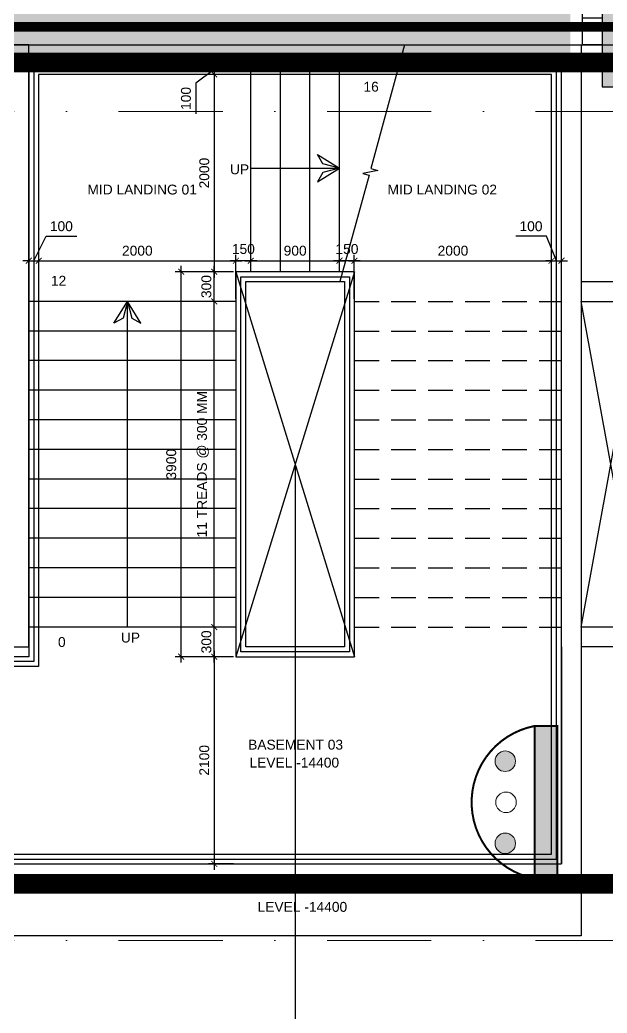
# Model space of a CAD drawing. Header units: millimetres. Extents: x 2509692 to 6766201, y 361130 to 898117.
# Drawn here: x 2562819 to 2568773, y 820057 to 830121 of the extents above; entities that cross this region are included whole.
import ezdxf

# ---------------------------------------------------------------- set-up
doc = ezdxf.new("R2010")
doc.units = ezdxf.units.MM
doc.header["$LTSCALE"] = 100
for name, pattern in [('$0$( Dashed )', [0.75, 0.5, -0.25]), ('CONTINOUS', [0]), ('DASHDOT', [1, 0.5, -0.25, 0, -0.25]), ('HIDDEN', [0.375, 0.25, -0.125]), ('PAMIR A_GROUND FLOOR GRID$0$DGN Style 4', [21.138408, 10.562602, -5.281301, 0.013203, -5.281301])]:
    doc.linetypes.add(name, pattern=pattern)
doc.layers.get('0').update_dxf_attribs({"color": 8})
doc.layers.get('Defpoints').update_dxf_attribs({"color": 8})
for name, color, linetype in [('A-P-WALL', 8, 'Continuous'), ('A_CUTOUT', 8, 'Continuous'), ('A_STAIRCASE', 8, 'Continuous'), ('A_STAIRCASE ARROW', 8, 'Continuous'), ('A_STAIRCASE CUT OUT', 8, 'HIDDEN'), ('A_STAIRCASE DIMENSION', 8, 'Continuous'), ('A_STAIRCASE RAILING', 8, 'Continuous'), ('A_STAIRCASE TEXT', 8, 'Continuous'), ('A_STAIRS', 8, 'Continuous'), ('A_wall', 8, 'Continuous'), ('DRIVEWAY', 8, 'HIDDEN'), ('GLASS EDGE', 8, 'Continuous')]:
    doc.layers.add(name, color=color, linetype=linetype)
for name, color, linetype, lineweight in [('AC-ZONING LINE', 8, 'Continuous', 15), ('CAMERA', 5, 'Continuous', 20), ('CLOUD REFERNCE', 8, 'Continuous', 0), ('HACTH', 8, 'Continuous', 5), ('PAMIR A_GROUND FLOOR GRID$0$A_GRID 8.4 x 8.4 MT.', 8, 'PAMIR A_GROUND FLOOR GRID$0$DGN Style 4', 0)]:
    doc.layers.add(name, color=color, linetype=linetype, lineweight=lineweight)
doc.styles.add('GRID-DIM', font='GOTHIC.TTF')
doc.styles.get("Standard").update_dxf_attribs({"font": 'arial.ttf'})
doc.dimstyles.new('1_50', dxfattribs={"dimtxt": 200, "dimasz": 100, "dimexe": 60, "dimexo": 25, "dimgap": 50, "dimtad": 1, "dimdec": 3, "dimrnd": 5, "dimdsep": 46, "dimtxsty": 'GRID-DIM', "dimblk": 'ARCHTICK', "dimcen": 25, "dimdle": 60, "dimclrd": 8, "dimclre": 8, "dimclrt": 256, "dimadec": 0, "dimazin": 0, "dimtfac": 1, "dimtdec": 3, "dimtmove": 2, "dimatfit": 3, "dimldrblk": 'Leader arrow', "dimfxl": 25, "dimlwd": -1, "dimlwe": -1, "dimarcsym": 0})
pattern_1 = [(0, (-3035710.2255, -862793.3746), (0, 6.985), [5.08, -1.905]), (90, (-3035710.2255, -862793.3746), (-6.985, 4e-16), [5.08, -1.905])]

# ---------------------------------------------------------------- blocks, each defined once
blk = doc.blocks.new('staicases')
at = {"layer": 'CLOUD REFERNCE', "linetype": 'DASHDOT', "ltscale": 10, "const_width": 100}
blk.add_lwpolyline([(5637678, 546336), (5645116, 546336), (5645116, 535906), (5637678, 535915)], close=True, dxfattribs=at)
blk = doc.blocks.new('PAMIR A_GROUND FLOOR GRID')
at = {"layer": 'PAMIR A_GROUND FLOOR GRID$0$A_GRID 8.4 x 8.4 MT.'}
for p, q in [((2515201.8, 829193.4), (2648618.7, 829193.4)), ((2515201.8, 820793.4), (2648618.7, 820793.4))]:
    blk.add_line(p, q, dxfattribs=at)
blk = doc.blocks.new('A$C5d815a77')
at = {"layer": 'PAMIR A_GROUND FLOOR GRID$0$A_GRID 8.4 x 8.4 MT.'}
blk.add_blockref('PAMIR A_GROUND FLOOR GRID', (0, 0), dxfattribs=at)
blk = doc.blocks.new('BASEMENT CORE')
at = {"layer": 'A-P-WALL'}
blk.add_lwpolyline([(2568511, 827469), (2569310, 827469), (2569310, 823969)], dxfattribs=at)
at = {"layer": 'A_CUTOUT', "ltscale": 8}
blk.add_lwpolyline([(2569111, 823969), (2568511, 827269), (2569111, 827269), (2569111, 823969), (2568511, 823969), (2569111, 827269)], dxfattribs=at)
at = {"layer": 'A_STAIRCASE'}
for points in [[(2568511, 829869), (2569310, 829869), (2569310, 827469)], [(2568511, 829669), (2569110, 829669), (2569110, 827469)]]:
    blk.add_lwpolyline(points, dxfattribs=at)
at = {"layer": 'A_wall', "ltscale": 8}
blk.add_lwpolyline([(2560940, 828175), (2560940, 823769), (2562910, 823769), (2562910, 829869), (2560940, 829869), (2560940, 828569)], close=True, dxfattribs=at)
blk = doc.blocks.new('A$C5f64afd4')
at = {"true_color": 0x7aafdf, "transparency": 33554521}
h = blk.add_hatch(color=143, dxfattribs=at)
h.dxf.hatch_style = 1
h.paths.add_polyline_path([(2585710, 825695), (2585710, 820522), (2594420, 820522), (2594420, 829869), (2595097, 829869), (2595097, 832844), (2594297, 832844), (2594297, 837644), (2583551, 837644), (2583551, 835794), (2591960, 835794), (2591960, 832844), (2571860, 832844), (2571860, 835794), (2580385, 835794), (2580385, 837644), (2572195, 837644), (2572195, 837644), (2569645, 837644), (2569645, 832844), (2568723, 832844), (2568723, 829444), (2569645, 829444), (2569646, 820522), (2578111, 820521), (2578110, 825694), (2576111, 825695), (2576111, 829444), (2587710, 829444), (2587710, 825695)])
at = {"transparency": 33554521}
h = blk.add_hatch(color=9, dxfattribs=at)
h.dxf.hatch_style = 1
h.paths.add_polyline_path([(2568401, 832239), (2560338, 832239), (2560338, 829690), (2568401, 829690)])
h.paths.add_polyline_path([(2568523, 730969), (2560460, 730969), (2560460, 733518), (2568523, 733518)])
blk.add_lwpolyline([(2580385, 837644), (2572195, 837644), (2572195, 837644), (2569645, 837644), (2569645, 832844), (2568723, 832844), (2568723, 829444), (2569645, 829444), (2569646, 820522), (2578111, 820521)])
blk.add_lwpolyline([(2568523, 832418), (2560460, 832418), (2560460, 829869), (2568523, 829869)], close=True)
at = {"layer": 'A-P-WALL'}
blk.add_lwpolyline([(2568723, 829868), (2568523, 829868), (2568523, 830143), (2568723, 830143)], close=True, dxfattribs=at)
at = {"layer": 'A_wall'}
blk.add_line((2569310, 823769), (2568510, 823769), dxfattribs=at)
blk.add_blockref('BASEMENT CORE', (0, 0), dxfattribs=at)
blk = doc.blocks.new('A$C29A2079D')
at = {"layer": 'HACTH', "true_color": 0xf7f2ee, "transparency": 33554602}
h = blk.add_hatch(dxfattribs=at)
h.set_pattern_fill('ANGLE')
h.set_pattern_definition(pattern_1)
edge = h.paths.add_edge_path()
edge.add_line((74678, -8850), (75151, -8850))
edge.add_line((75151, -8850), (75151, 5800))
edge.add_line((75151, 5800), (101366, 5800))
edge.add_arc((101366, 6300), 500, 270, 360)
edge.add_line((101866, 6300), (101866, 11000))
edge.add_arc((101366, 11000), 500, 0, 90)
edge.add_line((101366, 11500), (17750, 11500))
edge.add_arc((17750, 11000), 500, 90, 180)
edge.add_line((17250, 11000), (17250, -8850))
edge.add_line((17250, -8850), (14228, -8850))
edge.add_arc((14228, -9350), 500, 89.9998, 180)
edge.add_line((13728, -9350), (13728, -15850))
edge.add_arc((14228, -15850), 500, 180, 270)
edge.add_line((14228, -16350), (17478, -16350))
edge.add_line((17478, -16350), (17478, -50929))
edge.add_line((17478, -50929), (7978, -50929))
edge.add_arc((7978, -50429), 500, 180, 270, ccw=False)
edge.add_line((7478, -50429), (7478, -42325))
edge.add_arc((6978, -42325), 500, 0, 90.0003)
edge.add_line((6978, -41825), (3586, -41825))
edge.add_arc((3586, -42325), 500, 90.0003, 180.0017)
edge.add_line((3086, -42325), (3086, -59251))
edge.add_line((3086, -59251), (1175, -59251))
edge.add_arc((1175, -59751), 500, 90.0125, 179.9888)
edge.add_line((675, -59751), (667, -103029))
edge.add_spline(control_points=[(667, -103029), (702, -103334), (770, -103917), (1633, -104788), (2901, -104986), (3058, -105753), (3088, -105901)], knot_values=[0, 0, 0, 0, 894.923904, 1708.274926, 3539.028112, 3976.033279, 3976.033279, 3976.033279, 3976.033279], degree=3, periodic=0)
edge.add_line((3088, -105901), (3084, -120205))
edge.add_spline(control_points=[(3084, -119850), (3085, -120025), (3090, -120889), (1674, -121331), (753, -122299), (701, -122943), (677, -123229)], knot_values=[0, 0, 0, 0, 503.03039, 2487.793322, 3539.319114, 4374.600504, 4374.600504, 4374.600504, 4374.600504], degree=3, periodic=0)
edge.add_line((677, -123229), (677, -170200))
edge.add_arc((1177, -170200), 500, 180, 270)
edge.add_line((1177, -170700), (7478, -170700))
edge.add_line((7478, -170700), (90978, -170700))
edge.add_arc((90978, -170200), 500, 270, 360.0004)
edge.add_line((91478, -170200), (91477, -121044))
edge.add_line((91477, -121044), (84677, -121044))
edge.add_line((84677, -121044), (84677, -137450))
edge.add_line((84677, -137450), (74678, -137450))
edge.add_line((74678, -137450), (74678, -111850))
edge.add_arc((75178, -111850), 500, 90, 180, ccw=False)
edge.add_line((75178, -111350), (91478, -111350))
edge.add_line((91478, -111350), (91477, -50850))
edge.add_line((91477, -50850), (75178, -50850))
edge.add_arc((75178, -50350), 500, 180, 270, ccw=False)
edge.add_line((74678, -50350), (74678, -8850))
h.paths.add_polyline_path([(24751, -22800, -0.414213), (25251, -22300), (67150, -22300, -0.414214), (67650, -22800), (67650, -50850), (24751, -50850)], flags=16)
h.paths.add_polyline_path([(16978, -58350, -0.414214), (17478, -58850), (17478, -103350, -0.414213), (16978, -103850), (7978, -103850, -0.414214), (7478, -103350), (7478, -58850, -0.414214), (7978, -58350)], flags=16)
h.paths.add_polyline_path([(24550, -57648), (67378, -57648, -0.414214), (67878, -58148), (67878, -67650), (51077, -67650), (51077, -95450), (41077, -95450), (41077, -67650), (24050, -67650), (24050, -58148, -0.414213)], flags=16)
h.paths.add_polyline_path([(24278, -75150), (34278, -75150), (34278, -100850), (57877, -100850), (57877, -75150), (67878, -75150), (67878, -103850, -0.414214), (65878, -105850), (26278, -105850, -0.414214), (24278, -103850)], flags=16)
h.paths.add_polyline_path([(24751, -17250), (24751, -16350), (25178, -16350), (25178, -8850), (24751, -8850), (24751, 5800), (67650, 5800), (67650, -17250)], flags=16)
h.paths.add_polyline_path([(74677, -58850, -0.414214), (75177, -58350), (84677, -58350), (84678, -103850), (75177, -103850, -0.414214), (74677, -103350)], flags=16)
h.paths.add_polyline_path([(17477, -111850), (17477, -164729, -0.414214), (16977, -165229), (7977, -165229, -0.414214), (7477, -164729), (7477, -111350), (16977, -111350, -0.414214)], flags=16)
h.paths.add_polyline_path([(67878, -111350), (67878, -119829), (67650, -119829), (67650, -139400, -0.414214), (67150, -139900), (25251, -139900, -0.414214), (24751, -139400), (24751, -111350)], flags=16)
h.paths.add_polyline_path([(84450, -144950), (84450, -164323, -0.414213), (83950, -164823), (67528, -164823), (67528, -164550), (41474, -164550), (41474, -164979), (24627, -164979), (24628, -153350), (25178, -153350), (25178, -145850), (24751, -145850), (24751, -144950)], flags=16)
blk = doc.blocks.new('A$C72A00BA6')
at = {"layer": 'HACTH', "true_color": 0xf7f2ee, "transparency": 33554602}
h = blk.add_hatch(dxfattribs=at)
h.set_pattern_fill('ANGLE')
h.set_pattern_definition(pattern_1)
edge = h.paths.add_edge_path()
edge.add_line((74678, -8850), (75151, -8850))
edge.add_line((75151, -8850), (75151, 5800))
edge.add_line((75151, 5800), (101366, 5800))
edge.add_arc((101366, 6300), 500, 270, 360)
edge.add_line((101866, 6300), (101866, 11000))
edge.add_arc((101366, 11000), 500, 0, 90)
edge.add_line((101366, 11500), (17750, 11500))
edge.add_arc((17750, 11000), 500, 90, 180)
edge.add_line((17250, 11000), (17250, -8850))
edge.add_line((17250, -8850), (14228, -8850))
edge.add_arc((14228, -9350), 500, 89.9998, 180)
edge.add_line((13728, -9350), (13728, -15850))
edge.add_arc((14228, -15850), 500, 180, 270)
edge.add_line((14228, -16350), (17478, -16350))
edge.add_line((17478, -16350), (17478, -50929))
edge.add_line((17478, -50929), (7978, -50929))
edge.add_arc((7978, -50429), 500, 180, 270, ccw=False)
edge.add_line((7478, -50429), (7478, -42325))
edge.add_arc((6978, -42325), 500, 0, 90.0003)
edge.add_line((6978, -41825), (3586, -41825))
edge.add_arc((3586, -42325), 500, 90.0003, 180.0017)
edge.add_line((3086, -42325), (3086, -59251))
edge.add_line((3086, -59251), (1175, -59251))
edge.add_arc((1175, -59751), 500, 90.0125, 179.9888)
edge.add_line((675, -59751), (667, -103029))
edge.add_spline(control_points=[(667, -103029), (702, -103334), (770, -103917), (1633, -104788), (2901, -104986), (3058, -105753), (3088, -105901)], knot_values=[0, 0, 0, 0, 894.923904, 1708.274926, 3539.028112, 3976.033279, 3976.033279, 3976.033279, 3976.033279], degree=3, periodic=0)
edge.add_line((3088, -105901), (3084, -120205))
edge.add_spline(control_points=[(3084, -119850), (3085, -120025), (3090, -120889), (1674, -121331), (753, -122299), (701, -122943), (677, -123229)], knot_values=[0, 0, 0, 0, 503.03039, 2487.793322, 3539.319114, 4374.600504, 4374.600504, 4374.600504, 4374.600504], degree=3, periodic=0)
edge.add_line((677, -123229), (677, -170200))
edge.add_arc((1177, -170200), 500, 180, 270)
edge.add_line((1177, -170700), (7478, -170700))
edge.add_line((7478, -170700), (90978, -170700))
edge.add_arc((90978, -170200), 500, 270, 360.0004)
edge.add_line((91478, -170200), (91477, -121044))
edge.add_line((91477, -121044), (84677, -121044))
edge.add_line((84677, -121044), (84677, -137450))
edge.add_line((84677, -137450), (74678, -137450))
edge.add_line((74678, -137450), (74678, -111850))
edge.add_arc((75178, -111850), 500, 90, 180, ccw=False)
edge.add_line((75178, -111350), (91478, -111350))
edge.add_line((91478, -111350), (91477, -50850))
edge.add_line((91477, -50850), (75178, -50850))
edge.add_arc((75178, -50350), 500, 180, 270, ccw=False)
edge.add_line((74678, -50350), (74678, -8850))
h.paths.add_polyline_path([(24751, -22800, -0.414213), (25251, -22300), (67150, -22300, -0.414214), (67650, -22800), (67650, -50850), (24751, -50850)], flags=16)
h.paths.add_polyline_path([(16978, -58350, -0.414214), (17478, -58850), (17478, -103350, -0.414213), (16978, -103850), (7978, -103850, -0.414214), (7478, -103350), (7478, -58850, -0.414214), (7978, -58350)], flags=16)
h.paths.add_polyline_path([(24550, -57648), (67378, -57648, -0.414214), (67878, -58148), (67878, -67650), (51077, -67650), (51077, -95450), (41077, -95450), (41077, -67650), (24050, -67650), (24050, -58148, -0.414213)], flags=16)
h.paths.add_polyline_path([(24278, -75150), (34278, -75150), (34278, -100850), (57877, -100850), (57877, -75150), (67878, -75150), (67878, -103850, -0.414214), (65878, -105850), (26278, -105850, -0.414214), (24278, -103850)], flags=16)
h.paths.add_polyline_path([(24751, -17250), (24751, -16350), (25178, -16350), (25178, -8850), (24751, -8850), (24751, 5800), (67650, 5800), (67650, -17250)], flags=16)
h.paths.add_polyline_path([(74677, -58850, -0.414214), (75177, -58350), (84677, -58350), (84678, -103850), (75177, -103850, -0.414214), (74677, -103350)], flags=16)
h.paths.add_polyline_path([(17477, -111850), (17477, -164729, -0.414214), (16977, -165229), (7977, -165229, -0.414214), (7477, -164729), (7477, -111350), (16977, -111350, -0.414214)], flags=16)
h.paths.add_polyline_path([(67878, -111350), (67878, -119829), (67650, -119829), (67650, -139400, -0.414214), (67150, -139900), (25251, -139900, -0.414214), (24751, -139400), (24751, -111350)], flags=16)
h.paths.add_polyline_path([(84450, -144950), (84450, -164323, -0.414213), (83950, -164823), (67528, -164823), (67528, -164550), (41474, -164550), (41474, -164979), (24627, -164979), (24628, -153350), (25178, -153350), (25178, -145850), (24751, -145850), (24751, -144950)], flags=16)
blk = doc.blocks.new('_ArchTick')
at = {"color": 0, "linetype": 'ByBlock', "const_width": 0.15}
blk.add_lwpolyline([(-0.5, -0.5), (0.5, 0.5)], dxfattribs=at)
blk = doc.blocks.new('*D252')
at = {"layer": 'A_STAIRCASE DIMENSION', "color": 8}
for p, q in [((2564790, 829669), (2564790, 829729)), ((2564790, 829619), (2564604, 829480)), ((2565135, 829669), (2564730, 829669)), ((2564790, 829669), (2564790, 829569)), ((2564790, 829669), (2564790, 829569)), ((2564604, 829480), (2564604, 829169)), ((2565135, 829569), (2564730, 829569)), ((2564790, 829569), (2564790, 829509))]:
    blk.add_line(p, q, dxfattribs=at)
at = {"layer": 'Defpoints', "color": 0, "transparency": 16777216}
for p in [(2565160, 829669), (2564790, 829569), (2565160, 829569)]:
    blk.add_point(p, dxfattribs=at)
at = {"layer": 'A_STAIRCASE DIMENSION', "color": 8, "xscale": 60, "yscale": 60, "zscale": 60}
for p, rotation in [((2564790, 829669), 270), ((2564790, 829569), 90)]:
    blk.add_blockref('_ArchTick', p, dxfattribs=dict(at, rotation=rotation))
at = {"layer": 'A_STAIRCASE DIMENSION', "insert": (2564503, 829325), "char_height": 100, "attachment_point": 5, "rotation": 90, "style": 'GRID-DIM'}
blk.add_mtext('{\\fArial|b0|i0|c0|p34;100}', dxfattribs=at)
blk = doc.blocks.new('Leader arrow')
for p, q in [((0, 0), (-1.37, 1.37)), ((0, 0), (-1.37, 1.37)), ((-1.37, 1.37), (-1.37, 0.77)), ((-1.37, 0.77), (0, 0)), ((-1.37, -0.77), (0, 0)), ((0, 0), (-1.37, -1.37)), ((0, 0), (-1.37, -1.37)), ((-1.37, -1.37), (-1.37, -0.77))]:
    blk.add_line(p, q)
for points in [[(0, 0), (-1.37, 1.37), (-1.37, 0.77)], [(0, 0), (-1.37, -1.37), (-1.37, -0.77)]]:
    blk.add_solid(points)
blk = doc.blocks.new('*D253')
at = {"layer": 'A_STAIRCASE DIMENSION', "color": 8}
for p, q in [((2565100, 827681), (2566120, 827681)), ((2565160, 827594), (2565160, 827741)), ((2566060, 827594), (2566060, 827741))]:
    blk.add_line(p, q, dxfattribs=at)
at = {"layer": 'Defpoints', "color": 0, "transparency": 16777216}
for p in [(2566060, 827681), (2565160, 827569), (2566060, 827569)]:
    blk.add_point(p, dxfattribs=at)
at = {"layer": 'A_STAIRCASE DIMENSION', "color": 8, "xscale": 60, "yscale": 60, "zscale": 60, "rotation": 180}
blk.add_blockref('_ArchTick', (2565160, 827681), dxfattribs=at)
at = {"layer": 'A_STAIRCASE DIMENSION', "color": 8, "xscale": 60, "yscale": 60, "zscale": 60}
blk.add_blockref('_ArchTick', (2566060, 827681), dxfattribs=at)
at = {"layer": 'A_STAIRCASE DIMENSION', "insert": (2565610, 827782), "char_height": 100, "attachment_point": 5, "style": 'GRID-DIM'}
blk.add_mtext('{\\fArial|b0|i0|c0|p34;900}', dxfattribs=at)
blk = doc.blocks.new('*D254')
at = {"layer": 'A_STAIRCASE DIMENSION', "color": 8}
for p, q in [((2564985, 827269), (2564730, 827269)), ((2564790, 823909), (2564790, 827329)), ((2564985, 823969), (2564730, 823969))]:
    blk.add_line(p, q, dxfattribs=at)
at = {"layer": 'Defpoints', "color": 0, "transparency": 16777216}
for p in [(2564790, 827269), (2565010, 827269), (2565010, 823969)]:
    blk.add_point(p, dxfattribs=at)
at = {"layer": 'A_STAIRCASE DIMENSION', "color": 8, "xscale": 60, "yscale": 60, "zscale": 60}
for p, rotation in [((2564790, 827269), 90), ((2564790, 823969), 270)]:
    blk.add_blockref('_ArchTick', p, dxfattribs=dict(at, rotation=rotation))
at = {"layer": 'A_STAIRCASE DIMENSION', "insert": (2564675, 825619), "char_height": 100, "attachment_point": 5, "rotation": 90, "style": 'GRID-DIM'}
blk.add_mtext('{\\fArial|b0|i0|c0|p34;11 TREADS @ 300 MM}', dxfattribs=at)
blk = doc.blocks.new('*D255')
at = {"layer": 'A_STAIRCASE DIMENSION', "color": 8}
for p, q in [((2564790, 829629), (2564790, 827509)), ((2564985, 829569), (2564730, 829569)), ((2564985, 827569), (2564730, 827569))]:
    blk.add_line(p, q, dxfattribs=at)
at = {"layer": 'Defpoints', "color": 0, "transparency": 16777216}
for p in [(2565010, 829569), (2564790, 827569), (2565010, 827569)]:
    blk.add_point(p, dxfattribs=at)
at = {"layer": 'A_STAIRCASE DIMENSION', "color": 8, "xscale": 60, "yscale": 60, "zscale": 60}
for p, rotation in [((2564790, 829569), 90), ((2564790, 827569), 270)]:
    blk.add_blockref('_ArchTick', p, dxfattribs=dict(at, rotation=rotation))
at = {"layer": 'A_STAIRCASE DIMENSION', "insert": (2564689, 828569), "char_height": 100, "attachment_point": 5, "rotation": 90, "style": 'GRID-DIM'}
blk.add_mtext('{\\fArial|b0|i0|c0|p34;2000}', dxfattribs=at)
blk = doc.blocks.new('*D256')
at = {"layer": 'A_STAIRCASE DIMENSION', "color": 8}
for p, q in [((2566150, 827681), (2568270, 827681)), ((2566210, 827294), (2566210, 827741)), ((2568210, 827294), (2568210, 827741))]:
    blk.add_line(p, q, dxfattribs=at)
at = {"layer": 'Defpoints', "color": 0, "transparency": 16777216}
for p in [(2568210, 827681), (2566210, 827269), (2568210, 827269)]:
    blk.add_point(p, dxfattribs=at)
at = {"layer": 'A_STAIRCASE DIMENSION', "color": 8, "xscale": 60, "yscale": 60, "zscale": 60, "rotation": 180}
blk.add_blockref('_ArchTick', (2566210, 827681), dxfattribs=at)
at = {"layer": 'A_STAIRCASE DIMENSION', "color": 8, "xscale": 60, "yscale": 60, "zscale": 60}
blk.add_blockref('_ArchTick', (2568210, 827681), dxfattribs=at)
at = {"layer": 'A_STAIRCASE DIMENSION', "insert": (2567210, 827782), "char_height": 100, "attachment_point": 5, "style": 'GRID-DIM'}
blk.add_mtext('{\\fArial|b0|i0|c0|p34;2000}', dxfattribs=at)
blk = doc.blocks.new('*D257')
at = {"layer": 'A_STAIRCASE DIMENSION', "color": 8}
for p, q in [((2564985, 823969), (2564730, 823969)), ((2564790, 823609), (2564790, 824029)), ((2564985, 823669), (2564730, 823669))]:
    blk.add_line(p, q, dxfattribs=at)
at = {"layer": 'Defpoints', "color": 0, "transparency": 16777216}
for p in [(2564790, 823969), (2565010, 823969), (2565010, 823669)]:
    blk.add_point(p, dxfattribs=at)
at = {"layer": 'A_STAIRCASE DIMENSION', "color": 8, "xscale": 60, "yscale": 60, "zscale": 60}
for p, rotation in [((2564790, 823969), 90), ((2564790, 823669), 270)]:
    blk.add_blockref('_ArchTick', p, dxfattribs=dict(at, rotation=rotation))
at = {"layer": 'A_STAIRCASE DIMENSION', "insert": (2564710, 823819), "char_height": 100, "attachment_point": 5, "rotation": 90, "style": 'GRID-DIM'}
blk.add_mtext('{\\fArial|b0|i0|c0|p34;300}', dxfattribs=at)
blk = doc.blocks.new('*D258')
at = {"layer": 'A_STAIRCASE DIMENSION', "color": 8}
for p, q in [((2562960, 827681), (2563085, 827929)), ((2563085, 827929), (2563396, 827929)), ((2562910, 827681), (2562850, 827681)), ((2562910, 827542), (2562910, 827741)), ((2562910, 827681), (2563010, 827681)), ((2562910, 827681), (2563010, 827681)), ((2563010, 827542), (2563010, 827741)), ((2563010, 827681), (2563070, 827681))]:
    blk.add_line(p, q, dxfattribs=at)
at = {"layer": 'Defpoints', "color": 0, "transparency": 16777216}
for p in [(2563010, 827681), (2562910, 827517), (2563010, 827517)]:
    blk.add_point(p, dxfattribs=at)
at = {"layer": 'A_STAIRCASE DIMENSION', "color": 8, "xscale": 60, "yscale": 60, "zscale": 60}
blk.add_blockref('_ArchTick', (2562910, 827681), dxfattribs=at)
at = {"layer": 'A_STAIRCASE DIMENSION', "color": 8, "xscale": 60, "yscale": 60, "zscale": 60, "rotation": 180}
blk.add_blockref('_ArchTick', (2563010, 827681), dxfattribs=at)
at = {"layer": 'A_STAIRCASE DIMENSION', "insert": (2563240, 828030), "char_height": 100, "attachment_point": 5, "style": 'GRID-DIM'}
blk.add_mtext('{\\fArial|b0|i0|c0|p34;100}', dxfattribs=at)
blk = doc.blocks.new('*D259')
at = {"layer": 'A_STAIRCASE DIMENSION', "color": 8}
for p, q in [((2564985, 823669), (2564730, 823669)), ((2564790, 823729), (2564790, 821509)), ((2564985, 821569), (2564730, 821569))]:
    blk.add_line(p, q, dxfattribs=at)
at = {"layer": 'Defpoints', "color": 0, "transparency": 16777216}
for p in [(2565010, 823669), (2564790, 821569), (2565010, 821569)]:
    blk.add_point(p, dxfattribs=at)
at = {"layer": 'A_STAIRCASE DIMENSION', "color": 8, "xscale": 60, "yscale": 60, "zscale": 60}
for p, rotation in [((2564790, 823669), 90), ((2564790, 821569), 270)]:
    blk.add_blockref('_ArchTick', p, dxfattribs=dict(at, rotation=rotation))
at = {"layer": 'A_STAIRCASE DIMENSION', "insert": (2564689, 822619), "char_height": 100, "attachment_point": 5, "rotation": 90, "style": 'GRID-DIM'}
blk.add_mtext('{\\fArial|b0|i0|c0|p34;2100}', dxfattribs=at)
blk = doc.blocks.new('*D260')
at = {"layer": 'A_STAIRCASE DIMENSION', "color": 8}
for p, q in [((2562950, 827681), (2565070, 827681)), ((2563010, 827294), (2563010, 827741)), ((2565010, 827294), (2565010, 827741))]:
    blk.add_line(p, q, dxfattribs=at)
at = {"layer": 'Defpoints', "color": 0, "transparency": 16777216}
for p in [(2565010, 827681), (2563010, 827269), (2565010, 827269)]:
    blk.add_point(p, dxfattribs=at)
at = {"layer": 'A_STAIRCASE DIMENSION', "color": 8, "xscale": 60, "yscale": 60, "zscale": 60, "rotation": 180}
blk.add_blockref('_ArchTick', (2563010, 827681), dxfattribs=at)
at = {"layer": 'A_STAIRCASE DIMENSION', "color": 8, "xscale": 60, "yscale": 60, "zscale": 60}
blk.add_blockref('_ArchTick', (2565010, 827681), dxfattribs=at)
at = {"layer": 'A_STAIRCASE DIMENSION', "insert": (2564010, 827782), "char_height": 100, "attachment_point": 5, "style": 'GRID-DIM'}
blk.add_mtext('{\\fArial|b0|i0|c0|p34;2000}', dxfattribs=at)
blk = doc.blocks.new('*D261')
at = {"layer": 'A_STAIRCASE DIMENSION', "color": 8}
for p, q in [((2564985, 827569), (2564395, 827569)), ((2564455, 823609), (2564455, 827629)), ((2564985, 823669), (2564395, 823669))]:
    blk.add_line(p, q, dxfattribs=at)
at = {"layer": 'Defpoints', "color": 0, "transparency": 16777216}
for p in [(2564455, 827569), (2565010, 827569), (2565010, 823669)]:
    blk.add_point(p, dxfattribs=at)
at = {"layer": 'A_STAIRCASE DIMENSION', "color": 8, "xscale": 60, "yscale": 60, "zscale": 60}
for p, rotation in [((2564455, 827569), 90), ((2564455, 823669), 270)]:
    blk.add_blockref('_ArchTick', p, dxfattribs=dict(at, rotation=rotation))
at = {"layer": 'A_STAIRCASE DIMENSION', "insert": (2564354, 825619), "char_height": 100, "attachment_point": 5, "rotation": 90, "style": 'GRID-DIM'}
blk.add_mtext('{\\fArial|b0|i0|c0|p34;3900}', dxfattribs=at)
blk = doc.blocks.new('*D248')
at = {"layer": 'A_STAIRCASE DIMENSION', "color": 8}
for p, q in [((2564985, 827569), (2564730, 827569)), ((2564790, 827209), (2564790, 827629)), ((2564985, 827269), (2564730, 827269))]:
    blk.add_line(p, q, dxfattribs=at)
at = {"layer": 'Defpoints', "color": 0, "transparency": 16777216}
for p in [(2564790, 827569), (2565010, 827569), (2565010, 827269)]:
    blk.add_point(p, dxfattribs=at)
at = {"layer": 'A_STAIRCASE DIMENSION', "color": 8, "xscale": 60, "yscale": 60, "zscale": 60}
for p, rotation in [((2564790, 827569), 90), ((2564790, 827269), 270)]:
    blk.add_blockref('_ArchTick', p, dxfattribs=dict(at, rotation=rotation))
at = {"layer": 'A_STAIRCASE DIMENSION', "insert": (2564710, 827419), "char_height": 100, "attachment_point": 5, "rotation": 90, "style": 'GRID-DIM'}
blk.add_mtext('{\\fArial|b0|i0|c0|p34;300}', dxfattribs=at)
blk = doc.blocks.new('PAMIR A_BASEMENT STAIRCASE$0$A$Cb37e2a6e')
at = {"layer": 'A_STAIRCASE ARROW'}
for points in [[(0, 0), (169, 45), (222, 137), (0, 0)], [(0, 0), (169, -45), (222, -137), (0, 0)]]:
    blk.add_lwpolyline(points, dxfattribs=at)
blk = doc.blocks.new('*D249')
at = {"layer": 'A_STAIRCASE DIMENSION', "color": 8}
for p, q in [((2568157, 827929), (2567846, 827929)), ((2568260, 827681), (2568157, 827929)), ((2568210, 827681), (2568150, 827681)), ((2568210, 827542), (2568210, 827741)), ((2568210, 827681), (2568310, 827681)), ((2568210, 827681), (2568310, 827681)), ((2568310, 827542), (2568310, 827741)), ((2568310, 827681), (2568370, 827681))]:
    blk.add_line(p, q, dxfattribs=at)
at = {"layer": 'Defpoints', "color": 0, "transparency": 16777216}
for p in [(2568310, 827681), (2568210, 827517), (2568310, 827517)]:
    blk.add_point(p, dxfattribs=at)
at = {"layer": 'A_STAIRCASE DIMENSION', "color": 8, "xscale": 60, "yscale": 60, "zscale": 60}
blk.add_blockref('_ArchTick', (2568210, 827681), dxfattribs=at)
at = {"layer": 'A_STAIRCASE DIMENSION', "color": 8, "xscale": 60, "yscale": 60, "zscale": 60, "rotation": 180}
blk.add_blockref('_ArchTick', (2568310, 827681), dxfattribs=at)
at = {"layer": 'A_STAIRCASE DIMENSION', "insert": (2568001, 828030), "char_height": 100, "attachment_point": 5, "style": 'GRID-DIM'}
blk.add_mtext('{\\fArial|b0|i0|c0|p34;100}', dxfattribs=at)
blk = doc.blocks.new('*D250')
at = {"layer": 'A_STAIRCASE DIMENSION', "color": 8}
for p, q in [((2566270, 827681), (2566000, 827681)), ((2566060, 827594), (2566060, 827741)), ((2566210, 827594), (2566210, 827741))]:
    blk.add_line(p, q, dxfattribs=at)
at = {"layer": 'Defpoints', "color": 0, "transparency": 16777216}
for p in [(2566060, 827681), (2566060, 827569), (2566210, 827569)]:
    blk.add_point(p, dxfattribs=at)
at = {"layer": 'A_STAIRCASE DIMENSION', "color": 8, "xscale": 60, "yscale": 60, "zscale": 60, "rotation": 180}
blk.add_blockref('_ArchTick', (2566060, 827681), dxfattribs=at)
at = {"layer": 'A_STAIRCASE DIMENSION', "color": 8, "xscale": 60, "yscale": 60, "zscale": 60}
blk.add_blockref('_ArchTick', (2566210, 827681), dxfattribs=at)
at = {"layer": 'A_STAIRCASE DIMENSION', "insert": (2566135, 827799), "char_height": 100, "attachment_point": 5, "style": 'GRID-DIM'}
blk.add_mtext('{\\fArial|b0|i0|c0|p34;150}', dxfattribs=at)
blk = doc.blocks.new('*D251')
at = {"layer": 'A_STAIRCASE DIMENSION', "color": 8}
for p, q in [((2565220, 827681), (2564950, 827681)), ((2565010, 827594), (2565010, 827741)), ((2565160, 827594), (2565160, 827741))]:
    blk.add_line(p, q, dxfattribs=at)
at = {"layer": 'Defpoints', "color": 0, "transparency": 16777216}
for p in [(2565010, 827681), (2565010, 827569), (2565160, 827569)]:
    blk.add_point(p, dxfattribs=at)
at = {"layer": 'A_STAIRCASE DIMENSION', "color": 8, "xscale": 60, "yscale": 60, "zscale": 60, "rotation": 180}
blk.add_blockref('_ArchTick', (2565010, 827681), dxfattribs=at)
at = {"layer": 'A_STAIRCASE DIMENSION', "color": 8, "xscale": 60, "yscale": 60, "zscale": 60}
blk.add_blockref('_ArchTick', (2565160, 827681), dxfattribs=at)
at = {"layer": 'A_STAIRCASE DIMENSION', "insert": (2565085, 827799), "char_height": 100, "attachment_point": 5, "style": 'GRID-DIM'}
blk.add_mtext('{\\fArial|b0|i0|c0|p34;150}', dxfattribs=at)
blk = doc.blocks.new('C-STAIR')
at = {"layer": 'CAMERA', "ltscale": 100, "transparency": 33554534}
h = blk.add_hatch(color=3, dxfattribs=at)
h.dxf.hatch_style = 1
h.paths.add_polyline_path([(773, 0), (773, -230), (-773, -230), (-773, 0)])
h = blk.add_hatch(color=3, dxfattribs=at)
h.dxf.hatch_style = 1
edge = h.paths.add_edge_path()
edge.add_arc((416, -528), 104, 0, 360)
edge = h.paths.add_edge_path()
edge.add_arc((-416, -528), 104, 0, 360)
at = {"layer": 'CAMERA', "color": 3, "ltscale": 100}
blk.add_line((773, -230), (-773, -230), dxfattribs=at)
blk.add_line((773, -230), (-773, -230), dxfattribs=at)
at = {"layer": 'CAMERA', "color": 3, "ltscale": 100, "const_width": 20.6}
blk.add_lwpolyline([(773, 0), (773, -230), (-773, -230), (-773, 0)], close=True, dxfattribs=at)
blk.add_lwpolyline([(773, 0), (773, -230), (-773, -230), (-773, 0)], close=True, dxfattribs=at)
blk.add_lwpolyline([(773, -230, -0.826806), (-773, -230)], format="xyb", dxfattribs=at)
at = {"layer": 'CAMERA', "color": 3, "ltscale": 100}
for centre in [(-416, -528), (0, -520), (416, -528), (416, -528)]:
    blk.add_circle(centre, 104, dxfattribs=at)
blk.add_arc((0, -82), 787, 190.8317, 349.1683, dxfattribs=at)
blk.add_arc((0, -82), 787, 190.8317, 349.1683, dxfattribs=at)

msp = doc.modelspace()

# ---------------------------------------------------------------- hatches: boundary and pattern name
at = {"transparency": 33554687}
h = msp.add_hatch(color=9, dxfattribs=at)
h.dxf.hatch_style = 1
h.paths.add_polyline_path([(2526244.6246, 874293.3746), (2637575.8264, 874293.3746), (2637575.8264, 692093.3746), (2526244.6246, 692093.3746)], flags=16)
h.paths.add_polyline_path([(2525844.6246, 874693.3746), (2637975.8264, 874693.3746), (2637975.8264, 691693.3746), (2525844.6246, 691693.3746)])

# ---------------------------------------------------------------- linework, layer by layer
msp.add_lwpolyline([(2568510.2103, 821368.7725), (2568510.2103, 820840.3989), (2560250.3553, 820840.4287)])
at = {"layer": 'A_STAIRCASE ARROW'}
msp.add_line((2565160.124, 828618.7726), (2566060.124, 828618.7726), dxfattribs=at)
for points in [[(2566719.7476, 829868.7726), (2566377.3356, 828614.5278), (2566447.1891, 828595.4311), (2566295.5673, 828564.7936), (2566358.9985, 828547.4527), (2566063.633, 827468.7726)], [(2563910.1235, 823968.7726), (2563910.1235, 827268.7726)]]:
    msp.add_lwpolyline(points, dxfattribs=at)
at = {"layer": 'A_STAIRCASE CUT OUT', "ltscale": 600}
for p, q in [((2566210.1245, 827568.7726), (2565010.1235, 823668.7726)), ((2565010.1235, 827568.7726), (2566210.1245, 823668.7726))]:
    msp.add_line(p, q, dxfattribs=at)
at = {"layer": 'A_STAIRCASE CUT OUT', "linetype": 'CONTINOUS', "ltscale": 10}
msp.add_lwpolyline([(2566210.1245, 823668.7726), (2566210.1245, 827568.7726), (2565010.1235, 827568.7726), (2565010.1235, 823668.7726)], close=True, dxfattribs=at)
at = {"layer": 'A_STAIRCASE RAILING', "ltscale": 100}
for points in [[(2562560.1235, 821568.7726), (2562560.1235, 821618.7726), (2568260.2829, 821618.7726), (2568260.2829, 829618.7722), (2562959.6523, 829618.7722), (2562959.6523, 823618.7726), (2562560.1235, 823618.7726), (2562560.1235, 823668.7726)], [(2562510.1235, 821568.7726), (2562510.1235, 821668.7726), (2568210.2829, 821668.7726), (2568210.2829, 829568.7722), (2563009.6523, 829568.7722), (2563009.6523, 823568.7726), (2562510.1235, 823568.7726), (2562510.1235, 823668.7726)], [(2565110.1235, 823768.7726), (2565110.1235, 827468.7726), (2566110.1245, 827468.7726), (2566110.1245, 823768.7726), (2565110.1235, 823768.7726)]]:
    msp.add_lwpolyline(points, dxfattribs=at)
msp.add_lwpolyline([(2566160.1245, 823718.7726), (2565060.1235, 823718.7726), (2565060.1235, 827518.7726), (2566160.1245, 827518.7726)], close=True, dxfattribs=at)
at = {"layer": 'A_STAIRS'}
for p, q in [((2565160.124, 827568.7726), (2565160.124, 829668.7726)), ((2565460.124, 827568.7726), (2565460.124, 829668.7726)), ((2565760.124, 827568.7726), (2565760.124, 829668.7726)), ((2566060.124, 827568.7726), (2566060.124, 829668.7726)), ((2565010.1235, 827268.7726), (2562909.8082, 827268.7744)), ((2565010.1235, 826968.7726), (2562909.8079, 826968.7744)), ((2565010.1235, 826668.7726), (2562909.8077, 826668.7726)), ((2565010.1235, 826368.7726), (2562909.8074, 826368.7726)), ((2565010.1235, 826068.7726), (2562909.8077, 826068.7726)), ((2565010.1235, 825768.7726), (2562909.8077, 825768.7726)), ((2565010.1235, 825468.7726), (2562909.8066, 825468.7744)), ((2565010.1235, 825168.7726), (2562909.8077, 825168.7726)), ((2565010.1235, 824868.7726), (2562909.8061, 824868.7744)), ((2565010.1235, 824568.7726), (2562909.8058, 824568.7726)), ((2565010.1235, 824268.7726), (2562909.8055, 824268.7744)), ((2565010.1235, 823968.7726), (2562909.8077, 823968.7726))]:
    msp.add_line(p, q, dxfattribs=at)
at = {"layer": 'A_STAIRS', "color": 8, "linetype": '$0$( Dashed )', "ltscale": 5}
for p, q in [((2566210.1245, 827268.7726), (2568310.1245, 827268.7726)), ((2566210.1245, 826968.7726), (2568310.1245, 826968.7726)), ((2566210.1245, 826668.7726), (2568310.1245, 826668.7726)), ((2566210.1245, 826368.7726), (2568310.1245, 826368.7726)), ((2566210.1245, 826068.7726), (2568310.1245, 826068.7726)), ((2566210.1245, 825768.7726), (2568310.1245, 825768.7726)), ((2566210.1245, 825468.7726), (2568310.1245, 825468.7726)), ((2566210.1245, 825168.7726), (2568310.1245, 825168.7726)), ((2566210.1245, 824868.7726), (2568310.1245, 824868.7726)), ((2566210.1245, 824568.7726), (2568310.1245, 824568.7726)), ((2566210.1245, 824268.7726), (2568310.1245, 824268.7726)), ((2566210.1245, 823968.7726), (2568310.1245, 823968.7726))]:
    msp.add_line(p, q, dxfattribs=at)
at = {"layer": 'A_wall'}
msp.add_lwpolyline([(2568310.224, 823768.7726), (2568310.1245, 821568.7726), (2568310.1245, 829668.7726), (2562909.8077, 829668.7726), (2562909.8077, 823668.7726), (2561903.1562, 823668.7726), (2561903.1562, 823618.7726), (2561703.1562, 823618.7726), (2561703.1562, 823868.7726), (2562709.8094, 823868.7726), (2562709.8094, 829868.7726), (2568510.1245, 829868.7726), (2568510.1307, 829443.7726), (2568510.2103, 823768.7726), (2568510.2103, 823768.7727), (2568510.2103, 821368.7725), (2561703.1562, 821368.7727), (2561703.1562, 821618.7726), (2561903.1562, 821618.7726), (2561903.1562, 821568.7726), (2568310.1245, 821568.7726)], dxfattribs=at)
at = {"layer": 'AC-ZONING LINE', "color": 4, "const_width": 200}
msp.add_lwpolyline([(2569310.5981, 821368.7741), (2560888.3424, 821368.7741), (2560888.3424, 829690.3298), (2569310.5981, 829690.3298)], close=True, dxfattribs=at)
at = {"layer": 'GLASS EDGE'}
msp.add_line((2565610.124, 825618.7726), (2565610.124, 737768.1943), dxfattribs=at)

# ---------------------------------------------------------------- block references
for name in ['A$C5d815a77', 'A$C5f64afd4']:
    msp.add_blockref(name, (0, 0))
at = {"layer": 'A_STAIRCASE ARROW'}
for p, rotation in [((2566060.124, 828618.7726), 180), ((2563910.1235, 827268.7726), 270)]:
    msp.add_blockref('PAMIR A_BASEMENT STAIRCASE$0$A$Cb37e2a6e', p, dxfattribs=dict(at, rotation=rotation))
at = {"layer": 'A_wall'}
msp.add_blockref('staicases', (-3075567.3888, 283714.4666), dxfattribs=at)
at = {"layer": 'CAMERA', "color": 241, "true_color": 0xf7abae, "xscale": -1, "rotation": 270}
msp.add_blockref('C-STAIR', (2568268.1135, 822193.7527), dxfattribs=at)
at = {"layer": 'DRIVEWAY', "color": 2}
msp.add_blockref('A$C29A2079D', (2535710.5981, 862793.3762), dxfattribs=at)
at = {"layer": 'GLASS EDGE'}
msp.add_blockref('A$C72A00BA6', (2535710.5981, 862793.3762), dxfattribs=at)

# ---------------------------------------------------------------- texts
at = {"layer": 'A_STAIRCASE TEXT', "char_height": 100}
for s, width, insert, attachment_point in [('16', 400, (2566302.4933, 829494.0842, 0), 1), ('\\pxql;MID LANDING 01', 1633.385572, (2565137.2003, 828451.9284), 3), ('\\pxql;MID LANDING 02', 1928.148306, (2568474.5583, 828451.9283), 3), ('12', 400, (2563133.5168, 827527.7587, 0), 1), ('0', 400, (2563205.5602, 823867.4643, 0), 1), ('\\pxql;BASEMENT 03', 1633.385572, (2566766.7405, 822827.5489), 3), ('\\pxqc;LEVEL -14400', 1002.158204, (2566102.4419, 822646.0377), 3)]:
    msp.add_mtext_dynamic_manual_height_columns(s, width=width, gutter_width=1, heights=[0], dxfattribs=dict(at, insert=insert, attachment_point=attachment_point))
for s, insert, width, attachment_point in [('\\pxqc;UP', (2564846.679, 828657.1499), 400, 1), ('\\pxqc;UP', (2563740.1886, 823912.5924), 400, 1), ('\\pxql;LEVEL -14400', (2566862.5472, 821184.0939, 0.0006), 1633.385572, 3)]:
    msp.add_mtext(s, dxfattribs=dict(at, insert=insert, width=width, attachment_point=attachment_point))

# ---------------------------------------------------------------- dimensions: what is measured, and where the dimension line sits
at = {"layer": 'A_STAIRCASE DIMENSION'}
for base, p1, p2, angle, override, picture, middle in [((2564790.1356, 829568.7728), (2565160.124, 829668.7726), (2565160.124, 829568.7728), 90, {"dimtxt": 100, "dimasz": 60, "dimtmove": 1}, '*D252', (2564604.0783, 829430.0992)), ((2563010.124, 827681.1888), (2562910.124, 827517.4807), (2563010.124, 827517.4807), 180, {"dimtxt": 100, "dimasz": 60, "dimtmove": 1}, '*D258', (2563134.8029, 827928.8309)), ((2568310.1245, 827681.1888), (2568210.1245, 827517.4807), (2568310.1245, 827517.4807), 180, {"dimtxt": 100, "dimasz": 60, "dimtmove": 1}, '*D249', (2568106.8379, 827928.8309)), ((2565010.124, 827681.1888), (2565160.124, 827568.7726), (2565010.124, 827568.771), 180, {"dimtxt": 100, "dimasz": 60}, '*D251', (2565085.124, 827798.8056)), ((2566060.124, 827681.1888), (2566210.124, 827568.7726), (2566060.124, 827568.771), 180, {"dimtxt": 100, "dimasz": 60}, '*D250', (2566135.124, 827798.8056)), ((2564790.1356, 827568.7726), (2565010.124, 827268.7726), (2565010.124, 827568.7726), 90, {"dimtxt": 100, "dimasz": 60}, '*D248', (2564710.3945, 827418.7726)), ((2564790.1356, 823968.7726), (2565010.124, 823668.7726), (2565010.124, 823968.7726), 90, {"dimtxt": 100, "dimasz": 60}, '*D257', (2564710.3945, 823818.7726))]:
    dim = msp.add_linear_dim(base=base, p1=p1, p2=p2, angle=angle, text='{\\fArial|b0|i0|c0|p34;<>}', dimstyle='1_50', override=override, dxfattribs=at)
    dim.commit()
    dim.dimension.update_dxf_attribs({"geometry": picture, "text_midpoint": middle, "dimtype": 160})
for base, p1, p2, angle, text, picture, middle in [((2564790.1356, 827568.7726), (2565010.124, 829568.7726), (2565010.124, 827568.7726), 90, '{\\fArial|b0|i0|c0|p34;<>}', '*D255', (2564689.0783, 828568.7726)), ((2565010.124, 827681.1888), (2563010.124, 827268.7726), (2565010.124, 827268.7726), 180, '{\\fArial|b0|i0|c0|p34;<>}', '*D260', (2564010.124, 827782.2461)), ((2566060.124, 827681.1888), (2565160.124, 827568.7726), (2566060.124, 827568.7726), 180, '{\\fArial|b0|i0|c0|p34;<>}', '*D253', (2565610.124, 827782.2461)), ((2568210.12403, 827681.1888), (2566210.12448, 827268.77257), (2568210.12403, 827268.77257), 180, '{\\fArial|b0|i0|c0|p34;<>}', '*D256', (2567210.12426, 827782.2461)), ((2564455.4903, 827568.7726), (2565010.124, 823668.7726), (2565010.124, 827568.7726), 90, '{\\fArial|b0|i0|c0|p34;<>}', '*D261', (2564354.3989, 825618.7726)), ((2564790.1356, 827268.7726), (2565010.124, 823968.7726), (2565010.124, 827268.7726), 90, '{\\fArial|b0|i0|c0|p34;11 TREADS @ 300 MM}', '*D254', (2564674.5149, 825618.7726)), ((2564790.1356, 821568.7726), (2565010.124, 823668.7726), (2565010.124, 821568.7726), 90, '{\\fArial|b0|i0|c0|p34;<>}', '*D259', (2564689.0783, 822618.7726))]:
    dim = msp.add_linear_dim(base=base, p1=p1, p2=p2, angle=angle, text=text, dimstyle='1_50', override={"dimtxt": 100, "dimasz": 60}, dxfattribs=at)
    dim.commit()
    dim.dimension.update_dxf_attribs({"geometry": picture, "text_midpoint": middle})

doc.saveas('drawing.dxf')
